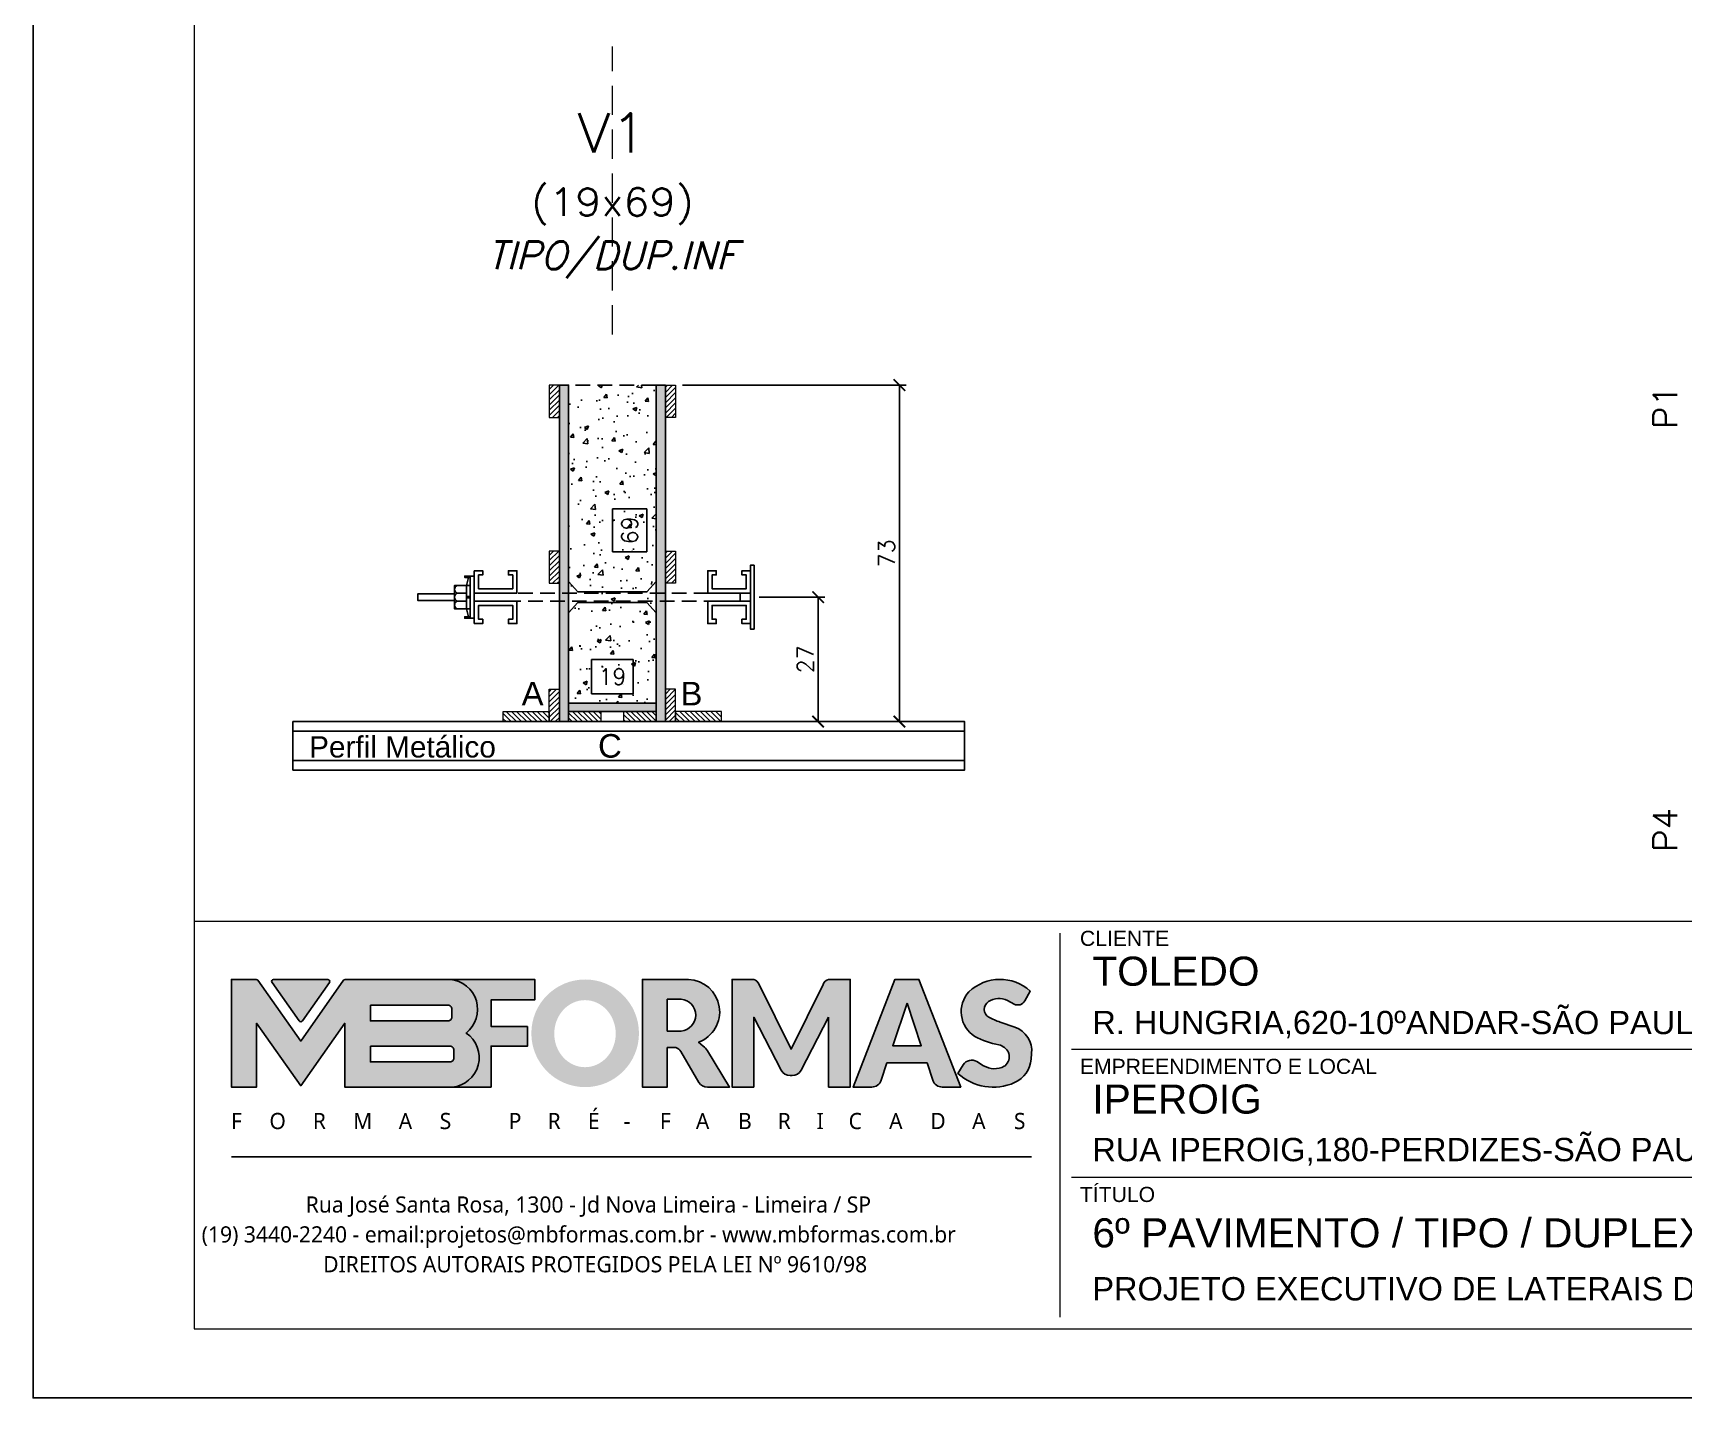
# Model space of a CAD drawing. Extents: x -23436 to 4767, y -4638 to 9755.
# Drawn here: x -20676 to -19960, y 6382 to 6975 of the extents above; entities that cross this region are included whole.
import ezdxf
from ezdxf.enums import TextEntityAlignment as Align

# ---------------------------------------------------------------- set-up
doc = ezdxf.new("R2010")
doc.units = 0
doc.header["$PDMODE"] = 2
doc.header["$PDSIZE"] = 10
doc.linetypes.add('CABLIN', pattern=[0.35, 0.25, -0.1])
doc.linetypes.add('HIDDEN', pattern=[9.525, 6.35, -3.175])
doc.layers.get('0').update_dxf_attribs({"lineweight": 13})
doc.layers.get('Defpoints').update_dxf_attribs({"lineweight": 13})
for name, color, linetype in [('Barra de Ancoragem', 20, 'Continuous'), ('Concreto', 250, 'HIDDEN'), ('Cota', 4, 'Continuous'), ('Cota Seção (2x)', 4, 'Continuous'), ('Hachura', 252, 'CABLIN'), ('MB Logo', 255, 'Continuous'), ('Painéis', 200, 'Continuous'), ('Perfil Metálico', 224, 'Continuous'), ('Texto de Titulo', 7, 'Continuous'), ('Texto Qtd Sarr', 242, 'Continuous'), ('Tubo de PVC', 51, 'Continuous')]:
    doc.layers.add(name, color=color, linetype=linetype)
for name, color, linetype, lineweight in [('FOLHA MB', 7, 'Continuous', 13), ('Madeira', 100, 'Continuous', 13), ('Texto Seção', 7, 'Continuous', 15)]:
    doc.layers.add(name, color=color, linetype=linetype, lineweight=lineweight)
doc.layers.add('Laje_Perimetro', color=7, linetype='Continuous', plot=False)
doc.styles.add('ARIAL', font='arial.ttf', dxfattribs={"oblique": 15, "height": 25})
doc.styles.add('MB_C01', font='arial.ttf', dxfattribs={"height": 1.3})
doc.styles.add('MB_C02', font='arial.ttf', dxfattribs={"height": 2})
doc.styles.add('MB_C03', font='arial.ttf', dxfattribs={"height": 2.5})
doc.styles.add('MtXpl_Lucida_Sans_Un', font='l_10646.ttf')
doc.styles.add('REGUA-120', font='ROMANS.shx', dxfattribs={"height": 15})
doc.styles.add('ROMANS', font='romans.shx')
doc.dimstyles.new('Cota Seção (2x)', dxfattribs={"dimtxt": 7, "dimasz": 5, "dimexe": 3, "dimexo": 3, "dimgap": 2, "dimtad": 3, "dimdec": 1, "dimlfac": 0.5, "dimzin": 12, "dimdsep": 46, "dimtxsty": 'ROMANS', "dimblk": 'ARCHTICK', "dimcen": 0, "dimclrd": 4, "dimclre": 4, "dimclrt": 1, "dimadec": 1, "dimazin": 3, "dimtfac": 1, "dimtdec": 1, "dimtmove": 0, "dimatfit": 3, "dimldrblk": 'OBLIQUE', "dimfxl": 1, "dimtolj": 1, "dimtzin": 12, "dimarcsym": 0})
doc.dimstyles.new('Cota Seção interna', dxfattribs={"dimtxt": 7, "dimasz": 6, "dimexe": 0.18, "dimexo": 2, "dimgap": -4, "dimtad": 3, "dimdec": 1, "dimlfac": 0.5, "dimzin": 12, "dimdsep": 46, "dimtxsty": 'ROMANS', "dimblk": 'ARCHTICK', "dimcen": 0.09, "dimse1": 1, "dimse2": 1, "dimsd1": 1, "dimsd2": 1, "dimclrd": 180, "dimclre": 5, "dimclrt": 1, "dimadec": 0, "dimazin": 3, "dimtfac": 1, "dimtdec": 1, "dimtofl": 0, "dimtmove": 0, "dimatfit": 3, "dimldrblk": 'ARCHTICK', "dimfxl": 1, "dimtolj": 1, "dimtzin": 0, "dimarcsym": 0})
pattern_1 = [(225, (-28705.2206, -16284.8405), (1.12253202, -1.12253202), [])]
pattern_2 = [(225, (-28705.2206, -16272.8405), (1.12253202, -1.12253202), [])]
pattern_3 = [(225, (-28705.2206, -16344.8405), (1.12253202, -1.12253202), [])]

# ---------------------------------------------------------------- blocks, each defined once
blk = doc.blocks.new('MB-NOVO')
at = {"layer": 'MB Logo', "linetype": 'Continuous'}
h = blk.add_hatch(color=256, dxfattribs=at)
h.dxf.hatch_style = 1
h.set_gradient(color1=(242, 132, 69), color2=(247, 180, 141), rotation=90, tint=1)
h.paths.add_polyline_path([(-18529.58, 10980.84), (-18475.71, 10980.84, 0.706757), (-18468.67, 11008.01, 0.681802), (-18476.71, 11034.89), (-18529.36, 11034.89, 0.243712), (-18530.18, 11034.46), (-18551.72, 11003.93), (-18573.27, 11034.46, 0.243712), (-18574.09, 11034.89), (-18586.52, 11034.89), (-18586.52, 10980.84), (-18573.87, 10980.84), (-18573.87, 11012.87), (-18551.72, 10981.49), (-18529.58, 11012.87)])
h.paths.add_polyline_path([(-18516.75, 11014.08), (-18516.75, 11021.99), (-18477.79, 11021.99, -0.414214), (-18475.79, 11019.99), (-18475.79, 11016.08, -0.414214), (-18477.79, 11014.08)], flags=16)
h.paths.add_polyline_path([(-18516.75, 11001.39), (-18476.79, 11001.39, -0.414214), (-18474.79, 10999.39), (-18474.79, 10995.48, -0.414214), (-18476.79, 10993.48), (-18516.75, 10993.48)], flags=16)
at = {"layer": 'MB Logo', "true_color": 0x262626}
h = blk.add_hatch(color=250, dxfattribs=at)
h.dxf.hatch_style = 1
h.paths.add_polyline_path([(-18537.31, 11033.31, 0.60809), (-18538.12, 11034.89), (-18565.32, 11034.89, 0.60809), (-18566.14, 11033.31), (-18552.54, 11014.04, 0.518202), (-18550.91, 11014.04)])
h = blk.add_hatch(color=250, dxfattribs=at)
h.dxf.hatch_style = 1
h.paths.add_polyline_path([(-18456.17, 11011.29), (-18456.17, 11024.65), (-18434.21, 11024.65), (-18434.21, 11034.89), (-18476.71, 11034.89, -0.681802), (-18468.67, 11008.01, -0.706757), (-18475.71, 10980.84), (-18456.17, 10980.84), (-18456.17, 11001.45), (-18437.83, 11001.45), (-18437.83, 11011.29)])
h = blk.add_hatch(color=250, dxfattribs=at)
h.dxf.hatch_style = 1
h.paths.add_polyline_path([(-18435.91, 11007.86, 1), (-18381.87, 11007.86, 1)])
edge = h.paths.add_edge_path(flags=16)
edge.add_ellipse((-18408.97, 11007.68), major_axis=(0, 16.84), ratio=0.916255, start_angle=0, end_angle=360)
h = blk.add_hatch(color=250, dxfattribs=at)
h.dxf.hatch_style = 1
h.paths.add_polyline_path([(-18356.97, 11034.89), (-18380.17, 11034.89), (-18380.17, 10980.84), (-18367.64, 10980.84), (-18367.64, 11000.71), (-18363.41, 11000.71, -0.195765), (-18360.9, 10998.88), (-18351.79, 10983.24, 0.261385), (-18347.52, 10980.84), (-18336.38, 10980.84), (-18347.47, 10999, 0.082429), (-18349.61, 11001.48), (-18351.9, 11003.39, 0.81838)])
h.paths.add_polyline_path([(-18360.76, 11009), (-18367.64, 11009), (-18367.64, 11024.98), (-18360.76, 11024.98, -0.92578)], flags=16)
h = blk.add_hatch(color=250, dxfattribs=at)
h.dxf.hatch_style = 1
h.paths.add_polyline_path([(-18286.65, 11015.9), (-18286.65, 10980.84), (-18275.77, 10980.84), (-18275.77, 11034.89), (-18286.65, 11034.89, 0.216647), (-18289.44, 11032.44), (-18305.46, 10999.84), (-18321.61, 11032.7, 0.199908), (-18324.27, 11034.89), (-18335.15, 11034.89), (-18335.15, 10980.84), (-18324.27, 10980.84), (-18324.27, 11015.9), (-18310.42, 10989.3, 0.279644), (-18305.98, 10986.61, 0.340986), (-18300.5, 10989.3)])
h = blk.add_hatch(color=250, dxfattribs=at)
h.dxf.hatch_style = 1
h.paths.add_polyline_path([(-18274.36, 10980.84), (-18264.98, 10980.84, 0.322517), (-18260.24, 10984.26), (-18257.32, 10993), (-18237.21, 10993), (-18234.29, 10984.26, 0.322517), (-18229.55, 10980.84), (-18220.26, 10980.84), (-18241.25, 11034.89), (-18253.37, 11034.89)])
h.paths.add_polyline_path([(-18254.42, 11001.64), (-18247.26, 11023.04), (-18240.11, 11001.64)], flags=16)
h = blk.add_hatch(color=250, dxfattribs=at)
h.dxf.hatch_style = 1
h.paths.add_polyline_path([(-18206.02, 11024.02, -0.247671), (-18196.88, 11024.32), (-18193.53, 11022.53, 0.40799), (-18188.16, 11024.11), (-18185.37, 11029.08, 0.392837), (-18216.16, 11028.69, 0.467779), (-18213.26, 11006.32, 0.077523), (-18201.17, 11002.12, -0.214206), (-18196.11, 10997.94, -0.284295), (-18198.17, 10991.44, -0.26924), (-18208.78, 10991.57), (-18212.21, 10993.65, 0.407727), (-18219.02, 10992.06), (-18221.79, 10987.71, 0.296878), (-18193.23, 10983.12, 0.272251), (-18184.86, 10995.28), (-18184.65, 10997.88, 0.348906), (-18193.71, 11011.21), (-18200.42, 11013.47, -0.045018), (-18205.76, 11015.68, -0.618284)])
at = {"layer": 'MB Logo', "linetype": 'Continuous'}
blk.add_line((-18586.52, 10945.86), (-18184.78, 10945.86), dxfattribs=at)
at = {"layer": 'MB Logo', "color": 23, "linetype": 'Continuous', "true_color": 0xf28445}
for points in [[(-18573.27, 11034.46, 0.243712), (-18574.09, 11034.89), (-18586.52, 11034.89), (-18586.52, 10980.84), (-18573.87, 10980.84), (-18573.87, 11012.87), (-18551.72, 10981.49), (-18529.58, 11012.87), (-18529.58, 10980.84), (-18475.71, 10980.84, 0.706757), (-18468.67, 11008.01, 0.681802), (-18476.71, 11034.89), (-18529.36, 11034.89, 0.243712), (-18530.18, 11034.46), (-18551.72, 11003.93)], [(-18516.75, 11021.99), (-18477.79, 11021.99, -0.414214), (-18475.79, 11019.99), (-18475.79, 11016.08, -0.414214), (-18477.79, 11014.08), (-18516.75, 11014.08)], [(-18516.75, 11001.39), (-18476.79, 11001.39, -0.414214), (-18474.79, 10999.39), (-18474.79, 10995.48, -0.414214), (-18476.79, 10993.48), (-18516.75, 10993.48)]]:
    blk.add_lwpolyline(points, format="xyb", close=True, dxfattribs=at)
at = {"layer": 'MB Logo', "color": 250, "true_color": 0x262626}
for points in [[(-18537.31, 11033.31, 0.60809), (-18538.12, 11034.89), (-18565.32, 11034.89, 0.60809), (-18566.14, 11033.31), (-18552.54, 11014.04, 0.518202), (-18550.91, 11014.04)], [(-18437.83, 11011.29), (-18456.17, 11011.29), (-18456.17, 11024.65), (-18434.21, 11024.65), (-18434.21, 11034.89), (-18476.71, 11034.89, -0.681802), (-18468.67, 11008.01, -0.706757), (-18475.71, 10980.84), (-18456.17, 10980.84), (-18456.17, 11001.45), (-18437.83, 11001.45)], [(-18347.52, 10980.84), (-18336.38, 10980.84), (-18347.47, 10999, 0.082429), (-18349.61, 11001.48), (-18351.9, 11003.39, 0.81838), (-18356.97, 11034.89), (-18380.17, 11034.89), (-18380.17, 10980.84), (-18367.64, 10980.84), (-18367.64, 11000.71), (-18363.41, 11000.71, -0.209789), (-18360.79, 10998.69), (-18351.79, 10983.24, 0.261385)], [(-18286.65, 11015.9), (-18286.65, 10980.84), (-18275.77, 10980.84), (-18275.77, 11034.89), (-18286.65, 11034.89, 0.216647), (-18289.44, 11032.44), (-18305.46, 10999.84), (-18321.48, 11032.44, 0.216647), (-18324.27, 11034.89), (-18335.15, 11034.89), (-18335.15, 10980.84), (-18324.27, 10980.84), (-18324.27, 11015.9), (-18310.42, 10989.3, 0.279644), (-18305.98, 10986.61), (-18304.93, 10986.61, 0.279644), (-18300.5, 10989.3)], [(-18264.98, 10980.84, 0.322517), (-18260.24, 10984.26), (-18257.32, 10993), (-18237.21, 10993), (-18234.29, 10984.26, 0.322517), (-18229.55, 10980.84), (-18220.26, 10980.84), (-18241.25, 11034.89), (-18253.37, 11034.89), (-18274.36, 10980.84)], [(-18206.24, 11015.94, -0.549626), (-18206.37, 11023.82, -0.258723), (-18196.88, 11024.32), (-18193.53, 11022.53, 0.40799), (-18188.16, 11024.11), (-18185.37, 11029.08, 0.392837), (-18216.16, 11028.69, 0.467779), (-18213.26, 11006.32, 0.077523), (-18201.17, 11002.12, -0.203897), (-18196.26, 10998.22), (-18196.08, 10997.79, -0.267611), (-18197.99, 10991.6), (-18198.45, 10991.29, -0.261145), (-18208.78, 10991.57), (-18212.21, 10993.65, 0.407727), (-18219.02, 10992.06), (-18221.79, 10987.71, 0.296878), (-18193.23, 10983.12, 0.265963), (-18184.89, 10994.94), (-18184.67, 10997.65, 0.340466), (-18193.12, 11011.01), (-18200.42, 11013.47, -0.049298)], [(-18367.64, 11009), (-18360.76, 11009, 0.92578), (-18360.76, 11024.98), (-18367.64, 11024.98)]]:
    blk.add_lwpolyline(points, format="xyb", close=True, dxfattribs=at)
blk.add_lwpolyline([(-18247.26, 11023.04), (-18254.42, 11001.64), (-18240.11, 11001.64)], close=True, dxfattribs=at)
at = {"layer": 'MB Logo', "color": 250, "true_color": 0x262626, "style": 'MtXpl_Lucida_Sans_Un'}
for s, height, p in [('É', 8.12, (-18407.52, 10959.76)), ('F', 8.12, (-18586.78, 10959.76)), ('O', 8.12, (-18567.45, 10959.76)), ('R', 8.12, (-18545.63, 10959.76)), ('M', 8.12, (-18525.4, 10959.76)), ('A', 8.12, (-18502.51, 10959.76)), ('S', 8.12, (-18481.92, 10959.76)), ('P', 8.12, (-18447.27, 10959.76)), ('R', 8.12, (-18427.76, 10959.76)), ('-', 8.12, (-18389.56, 10959.76)), ('F', 8.12, (-18371.38, 10959.76)), ('A', 8.12, (-18353.29, 10959.76)), ('B', 8.12, (-18332.1, 10959.76)), ('R', 8.12, (-18312.21, 10959.76)), ('I', 8.12, (-18292.68, 10959.76)), ('C', 8.12, (-18276.61, 10959.76)), ('A', 8.12, (-18256.26, 10959.76)), ('D', 8.12, (-18235.54, 10959.76)), ('A', 8.12, (-18214.57, 10959.76)), ('S', 8.12, (-18193.6, 10959.76)), ('DIREITOS AUTORAIS PROTEGIDOS PELA LEI Nº 9610/98', 8.1225, (-18540.43, 10887.84))]:
    blk.add_text(s, height=height, dxfattribs=at).set_placement(p)
at = {"layer": 'MB Logo', "style": 'MtXpl_Lucida_Sans_Un'}
for s, p in [('Rua José Santa Rosa, 1300 - Jd Nova Limeira - Limeira / SP', (-18549.2, 10917.84)), ('(19) 3440-2240 - email:projetos@mbformas.com.br - www.mbformas.com.br', (-18601.47, 10902.84))]:
    blk.add_text(s, height=8.1225, dxfattribs=at).set_placement(p)
blk = doc.blocks.new('A$C169d8357')
at = {"layer": 'FOLHA MB', "color": 1}
for p, q in [((1109.82, 356.72), (70, 356.72)), ((445.65, 351.67), (445.65, 184.99)), ((781.5, 301.16), (450.7, 301.16)), ((938.09, 245.6), (450.7, 245.6))]:
    blk.add_line(p, q, dxfattribs=at)
for points in [[(0, 1199.94), (0, 149.94), (1485.02, 149.94), (1485.02, 1199.94)], [(70, 1169.94), (70, 179.94), (1455.02, 179.94), (1455.02, 1169.94)]]:
    blk.add_lwpolyline(points, close=True, dxfattribs=at)
at = {"layer": 'MB Logo', "xscale": 0.8642040370897565, "yscale": 0.8642040370897565, "zscale": 0.8642040370897565}
blk.add_blockref('MB-NOVO', (16148.65, -9204.85), dxfattribs=at)
at = {"layer": 'FOLHA MB', "color": 6}
for s, height, style, p in [('CLIENTE', 6.566, 'MB_C01', (454.33, 346.12)), ('R. HUNGRIA,620-10ºANDAR-SÃO PAULO-SP', 10.102, 'MB_C02', (459.73, 307.83)), ('EMPREENDIMENTO E LOCAL', 6.5663, 'MB_C01', (454.33, 290.56)), ('RUA IPEROIG,180-PERDIZES-SÃO PAULO-SP', 10.102, 'MB_C02', (459.73, 252.69)), ('TÍTULO', 6.566, 'MB_C01', (454.33, 234.99)), ('PROJETO EXECUTIVO DE LATERAIS DE VIGAS', 10.102, 'MB_C02', (459.73, 192.28))]:
    blk.add_text(s, height=height, dxfattribs=dict(at, style=style)).set_placement(p)
at = {"layer": 'FOLHA MB', "color": 5, "style": 'MB_C03'}
for s, height, p in [('TOLEDO', 12.628, (459.73, 328.83)), ('IPEROIG', 12.628, (459.73, 273.34)), ('6º PAVIMENTO / TIPO / DUPLEX INFERIOR', 12.6276, (459.73, 215.3))]:
    blk.add_text(s, height=height, dxfattribs=at).set_placement(p)
blk = doc.blocks.new('DSADSAD')
at = {"layer": 'Barra de Ancoragem'}
for p, q in [((-12990.96, 7698.42), (-13009.22, 7698.42)), ((-13005.1, 7696.87), (-13008.63, 7697.64)), ((-12995.08, 7696.87), (-12991.55, 7697.64))]:
    blk.add_line(p, q, dxfattribs=at)
at = {"layer": 'Barra de Ancoragem', "flags": 128}
for points in [[(-13009.22, 7700.2), (-12990.96, 7700.2), (-12990.96, 7698.42), (-13009.22, 7698.42)], [(-13008.63, 7698.42), (-13008.63, 7696.05), (-13009.22, 7696.05), (-13009.22, 7698.42)], [(-12995.08, 7698.42), (-12995.08, 7696.87), (-13005.1, 7696.87), (-13005.1, 7698.42)], [(-12990.96, 7698.42), (-12990.96, 7696.05), (-12991.55, 7696.05), (-12991.55, 7698.42)]]:
    blk.add_lwpolyline(points, close=True, dxfattribs=at)
for points in [[(-13005.1, 7696.87), (-13005.1, 7691.61), (-12995.08, 7691.61), (-12995.08, 7696.87)], [(-13000.38, 7696.87), (-13000.38, 7698.42), (-12999.79, 7698.42), (-12999.79, 7696.87), (-13000.38, 7696.87), (-12999.79, 7696.87)]]:
    blk.add_lwpolyline(points, dxfattribs=at)
for points in [[(-13001.86, 7696.87), (-13001.86, 7692.79, 0.666667), (-12998.32, 7692.79, 0.666667)], [(-12998.32, 7696.87), (-12998.32, 7692.79, 0.729796), (-12995.08, 7692.79, 0.729796)]]:
    blk.add_lwpolyline(points, format="xyb", dxfattribs=at)
at = {"layer": 'Barra de Ancoragem'}
blk.add_arc((-13003.48, 7693.31), 1.7, 197.75636, 342.24364, dxfattribs=at)
blk = doc.blocks.new('*D121')
at = {"layer": 'Cota Seção (2x)', "color": 180, "lineweight": -2, "transparency": 16777216}
for p, q in [((-20415.98, 6702.78), (-20433.98, 6702.78)), ((-20433.98, 6702.78), (-20433.98, 6687.78)), ((-20415.98, 6687.78), (-20415.98, 6702.78)), ((-20433.98, 6687.78), (-20415.98, 6687.78))]:
    blk.add_line(p, q, dxfattribs=at)
at = {"layer": 'Defpoints', "color": 0, "transparency": 16777216}
for p in [(-20443.98, 6683.78), (-20443.98, 6683.78), (-20405.98, 6683.78)]:
    blk.add_point(p, dxfattribs=at)
at = {"layer": 'Cota Seção (2x)', "color": 1, "transparency": 16777216, "insert": (-20424.98, 6695.28), "char_height": 7, "attachment_point": 5, "style": 'ROMANS'}
blk.add_mtext('\\A1;19', dxfattribs=at)
blk = doc.blocks.new('_ArchTick')
at = {"color": 0, "linetype": 'ByBlock', "const_width": 0.15}
blk.add_lwpolyline([(-0.5, -0.5), (0.5, 0.5)], dxfattribs=at)
blk = doc.blocks.new('*D122')
at = {"layer": 'Cota Seção (2x)', "color": 180, "lineweight": -2, "transparency": 16777216}
for p, q in [((-20409.98, 6768.11), (-20424.98, 6768.11)), ((-20424.98, 6768.11), (-20424.98, 6749.45)), ((-20409.98, 6749.45), (-20409.98, 6768.11)), ((-20424.98, 6749.45), (-20409.98, 6749.45))]:
    blk.add_line(p, q, dxfattribs=at)
at = {"layer": 'Defpoints', "color": 0, "transparency": 16777216}
for p in [(-20405.98, 6821.78), (-20405.98, 6821.78), (-20405.98, 6683.78)]:
    blk.add_point(p, dxfattribs=at)
at = {"layer": 'Cota Seção (2x)', "color": 1, "transparency": 16777216, "insert": (-20417.48, 6758.78), "char_height": 7, "attachment_point": 5, "rotation": 90, "style": 'ROMANS'}
blk.add_mtext('\\A1;69', dxfattribs=at)
blk = doc.blocks.new('*D123')
at = {"layer": 'Cota', "color": 4, "lineweight": -2, "transparency": 16777216}
for p, q in [((-20361.26, 6729.78), (-20332.71, 6729.78)), ((-20335.71, 6675.78), (-20335.71, 6729.78)), ((-20360.58, 6675.78), (-20332.71, 6675.78))]:
    blk.add_line(p, q, dxfattribs=at)
at = {"layer": 'Defpoints', "color": 0, "transparency": 16777216}
for p in [(-20364.26, 6729.78), (-20335.71, 6729.78), (-20363.58, 6675.78)]:
    blk.add_point(p, dxfattribs=at)
at = {"layer": 'Cota', "color": 4, "lineweight": -2, "transparency": 16777216, "xscale": 5, "yscale": 5, "zscale": 5}
for p, rotation in [((-20335.71, 6729.78), 90), ((-20335.71, 6675.78), 270)]:
    blk.add_blockref('_ArchTick', p, dxfattribs=dict(at, rotation=rotation))
at = {"layer": 'Cota', "color": 1, "transparency": 16777216, "insert": (-20341.21, 6702.78), "char_height": 7, "attachment_point": 5, "rotation": 90, "style": 'ROMANS'}
blk.add_mtext('\\A1;27', dxfattribs=at)
blk = doc.blocks.new('_OBLIQUE')
at = {"color": 0, "linetype": 'ByBlock', "lineweight": -2}
for p, q in [((0, 0), (-1, 0)), ((-0.5, -0.5), (0.5, 0.5))]:
    blk.add_line(p, q, dxfattribs=at)
blk = doc.blocks.new('*D124')
at = {"layer": 'Cota', "color": 4, "lineweight": -2, "transparency": 16777216}
for p, q in [((-20394.58, 6821.78), (-20297.43, 6821.78)), ((-20300.43, 6675.78), (-20300.43, 6821.78)), ((-20364.98, 6675.78), (-20297.43, 6675.78))]:
    blk.add_line(p, q, dxfattribs=at)
at = {"layer": 'Defpoints', "color": 0, "transparency": 16777216}
for p in [(-20397.58, 6821.78), (-20300.43, 6821.78), (-20367.98, 6675.78)]:
    blk.add_point(p, dxfattribs=at)
at = {"layer": 'Cota', "color": 4, "lineweight": -2, "transparency": 16777216, "xscale": 5, "yscale": 5, "zscale": 5}
for p, rotation in [((-20300.43, 6821.78), 90), ((-20300.43, 6675.78), 270)]:
    blk.add_blockref('_ArchTick', p, dxfattribs=dict(at, rotation=rotation))
at = {"layer": 'Cota', "color": 1, "transparency": 16777216, "insert": (-20305.93, 6748.78), "char_height": 7, "attachment_point": 5, "rotation": 90, "style": 'ROMANS'}
blk.add_mtext('\\A1;73', dxfattribs=at)
blk = doc.blocks.new('titulo1')
at = {"layer": 'Defpoints', "color": 252, "linetype": 'HIDDEN', "ltscale": 2}
blk.add_line((0, 0), (0, 125), dxfattribs=at)
at = {"layer": 'Defpoints', "style": 'ROMANS', "oblique": 15}
blk.add_attdef('FOLHA', text='', height=10, dxfattribs=at).set_placement((0, 15.58), align=Align.MIDDLE_CENTER)
at = {"layer": 'Texto Qtd Sarr', "color": 3, "style": 'ROMANS', "oblique": 15}
for tag, height, p in [('TITULO', 17, (0, 71.45)), ('SEÇÃO', 12, (0, 41.55))]:
    blk.add_attdef(tag, text='', height=height, dxfattribs=at).set_placement(p, align=Align.MIDDLE_CENTER)

msp = doc.modelspace()

# ---------------------------------------------------------------- hatches: boundary and pattern name
at = {"layer": 'Concreto'}
h = msp.add_hatch(dxfattribs=at)
h.set_pattern_fill('AR-CONC', color=256, scale=2.5)
h.set_pattern_definition([(50, (-2177.918, -404.748), (17.931505, -1.568803), [1.875, -20.625]), (355, (-2177.918, -404.748), (-3.468783, 18.804803), [1.5, -16.5]), (100.45144, (-2176.424, -404.879), (14.462721, 17.236), [1.593505, -17.528553]), (46.1842, (-2177.918, -399.748), (26.681033, -4.137982), [2.8125, -30.9375]), (96.63564, (-2175.695, -400.093), (23.36655, 24.352965), [2.39026, -26.292844]), (351.18416, (-2177.918, -399.748), (23.36655, 24.352965), [2.25, -24.75]), (21, (-2175.418, -400.998), (14.922676, -10.065472), [1.875, -20.625]), (326, (-2175.418, -400.998), (6.082883, 18.128751), [1.5, -16.5]), (71.45144, (-2174.175, -401.837), (21.00556, 8.063279), [1.593505, -17.528553]), (37.5, (-2177.918, -404.748), (0.3039964, 8.3223463), [0, -16.3, 0, -16.75, 0, -16.5625]), (7.5, (-2177.918, -404.748), (6.5767384, 9.8602928), [0, -9.55, 0, -15.925, 0, -6.3125]), (327.5, (-2183.493, -404.748), (13.345561, -0.5638718), [0, -6.25, 0, -19.5, 0, -25.875]), (317.5, (-2185.993, -404.748), (14.579654, 2.5026246), [0, -8.125, 0, -12.95, 0, -18.375])])
h.paths.add_polyline_path([(-20405.98, 6821.78), (-20443.98, 6821.78), (-20443.98, 6779.78), (-20443.98, 6755.78), (-20443.98, 6683.78), (-20405.98, 6683.78)])
at = {"layer": 'Hachura'}
h = msp.add_hatch(dxfattribs=at)
h.set_pattern_fill('ANSI31', color=256, scale=0.5, angle=180, style=0)
h.set_pattern_definition(pattern_2)
h.paths.add_polyline_path([(-20447.98, 6821.78), (-20452.38, 6821.78), (-20452.38, 6807.78), (-20447.98, 6807.78)])
h = msp.add_hatch(color=256, dxfattribs=at)
h.dxf.hatch_style = 1
h.paths.add_polyline_path([(-20443.98, 6821.78), (-20447.98, 6821.78), (-20447.98, 6675.78), (-20443.98, 6675.78)])
h = msp.add_hatch(color=256, dxfattribs=at)
h.dxf.hatch_style = 1
h.paths.add_polyline_path([(-20401.98, 6821.78), (-20405.98, 6821.78), (-20405.98, 6675.78), (-20401.98, 6675.78)])
h = msp.add_hatch(dxfattribs=at)
h.set_pattern_fill('ANSI31', color=256, scale=0.5, angle=180, style=0)
h.set_pattern_definition(pattern_2)
h.paths.add_polyline_path([(-20401.98, 6821.78), (-20397.58, 6821.78), (-20397.58, 6807.78), (-20401.98, 6807.78)])
h = msp.add_hatch(dxfattribs=at)
h.set_pattern_fill('ANSI31', color=256, scale=0.5, angle=180, style=0)
h.set_pattern_definition(pattern_3)
h.paths.add_polyline_path([(-20447.98, 6749.78), (-20452.38, 6749.78), (-20452.38, 6735.78), (-20447.98, 6735.78)])
h = msp.add_hatch(dxfattribs=at)
h.set_pattern_fill('ANSI31', color=256, scale=0.5, angle=180, style=0)
h.set_pattern_definition(pattern_3)
h.paths.add_polyline_path([(-20401.98, 6749.78), (-20397.58, 6749.78), (-20397.58, 6735.78), (-20401.98, 6735.78)])
h = msp.add_hatch(dxfattribs=at)
h.set_pattern_fill('ANSI31', color=256, scale=0.5, angle=180, style=0)
h.set_pattern_definition(pattern_1)
h.paths.add_polyline_path([(-20447.98, 6675.78), (-20452.38, 6675.78), (-20452.38, 6689.78), (-20447.98, 6689.78)])
h = msp.add_hatch(dxfattribs=at)
h.set_pattern_fill('ANSI31', color=256, scale=0.5, angle=180, style=0)
h.set_pattern_definition(pattern_1)
h.paths.add_polyline_path([(-20401.98, 6675.78), (-20397.58, 6675.78), (-20397.58, 6689.78), (-20401.98, 6689.78)])
h = msp.add_hatch(dxfattribs=at)
h.set_pattern_fill('ANSI31', color=256, scale=0.5, angle=270, style=0)
h.set_pattern_definition([(315, (2531.0433, -1553.864), (1.12253202, 1.12253202), [])])
h.paths.add_polyline_path([(-20472.38, 6675.78), (-20472.38, 6680.18), (-20452.38, 6680.18), (-20452.38, 6675.78)])
h = msp.add_hatch(color=256, dxfattribs=at)
h.dxf.hatch_style = 1
h.paths.add_polyline_path([(-20443.98, 6680.18), (-20443.98, 6683.78), (-20405.98, 6683.78), (-20405.98, 6680.18)])
h = msp.add_hatch(dxfattribs=at)
h.set_pattern_fill('ANSI31', color=256, scale=0.5, angle=270, style=0)
h.set_pattern_definition([(315, (2512.6433, -1553.864), (1.12253202, 1.12253202), [])])
h.paths.add_polyline_path([(-20443.98, 6675.78), (-20443.98, 6680.18), (-20429.98, 6680.18), (-20429.98, 6675.78)])
h = msp.add_hatch(dxfattribs=at)
h.set_pattern_fill('ANSI31', color=256, scale=0.5, angle=270, style=0)
h.set_pattern_definition([(315, (2488.6433, -1553.864), (1.12253202, 1.12253202), [])])
h.paths.add_polyline_path([(-20419.98, 6675.78), (-20419.98, 6680.18), (-20405.98, 6680.18), (-20405.98, 6675.78)])
h = msp.add_hatch(dxfattribs=at)
h.set_pattern_fill('ANSI31', color=256, scale=0.5, angle=270, style=0)
h.set_pattern_definition([(315, (2503.0433, -1553.864), (1.12253202, 1.12253202), [])])
h.paths.add_polyline_path([(-20377.58, 6675.78), (-20377.58, 6680.18), (-20397.58, 6680.18), (-20397.58, 6675.78)])

# ---------------------------------------------------------------- linework, layer by layer
at = {"layer": 'Barra de Ancoragem', "flags": 128}
msp.add_lwpolyline([(-20363.46, 6715.91), (-20363.46, 6743.65), (-20365.06, 6743.65), (-20365.06, 6715.91)], close=True, dxfattribs=at)
at = {"layer": 'Barra de Ancoragem'}
for points in [[(-20484.9, 6741.26), (-20483.05, 6741.26), (-20481.2, 6741.26), (-20481.2, 6739.41), (-20483.05, 6739.41), (-20483.05, 6733.4), (-20468.22, 6733.4), (-20468.22, 6739.41), (-20470.07, 6739.41), (-20470.07, 6741.26), (-20468.22, 6741.26), (-20466.38, 6741.26), (-20466.38, 6731.56), (-20484.9, 6731.56)], [(-20365.06, 6741.26), (-20366.9, 6741.26), (-20368.75, 6741.26), (-20368.75, 6739.41), (-20366.9, 6739.41), (-20366.9, 6733.4), (-20381.73, 6733.4), (-20381.73, 6739.41), (-20379.88, 6739.41), (-20379.88, 6741.26), (-20381.73, 6741.26), (-20383.58, 6741.26), (-20383.58, 6731.56), (-20365.06, 6731.56)], [(-20493.49, 6731.25), (-20509.39, 6731.25), (-20509.39, 6728.31), (-20493.49, 6728.31)], [(-20509.39, 6728.31), (-20509.39, 6731.25), (-20493.49, 6731.25), (-20493.49, 6728.31)], [(-20484.9, 6718.3), (-20483.05, 6718.3), (-20481.2, 6718.3), (-20481.2, 6720.15), (-20483.05, 6720.15), (-20483.05, 6726.16), (-20468.22, 6726.16), (-20468.22, 6720.15), (-20470.07, 6720.15), (-20470.07, 6718.3), (-20468.22, 6718.3), (-20466.38, 6718.3), (-20466.38, 6728), (-20484.9, 6728)], [(-20365.06, 6718.3), (-20366.9, 6718.3), (-20368.75, 6718.3), (-20368.75, 6720.15), (-20366.9, 6720.15), (-20366.9, 6726.16), (-20381.73, 6726.16), (-20381.73, 6720.15), (-20379.88, 6720.15), (-20379.88, 6718.3), (-20381.73, 6718.3), (-20383.58, 6718.3), (-20383.58, 6728), (-20365.06, 6728)]]:
    msp.add_lwpolyline(points, close=True, dxfattribs=at)
at = {"layer": 'Barra de Ancoragem', "linetype": 'HIDDEN'}
msp.add_lwpolyline([(-20484.9, 6728), (-20484.9, 6731.56), (-20369.46, 6731.56), (-20369.46, 6728)], close=True, dxfattribs=at)
at = {"layer": 'Concreto'}
for p, q in [((-20405.98, 6683.78), (-20443.98, 6683.78)), ((-20443.98, 6675.78), (-20443.98, 6675.78)), ((-20405.98, 6675.78), (-20405.98, 6675.78))]:
    msp.add_line(p, q, dxfattribs=at)
msp.add_lwpolyline([(-20405.98, 6821.78), (-20443.98, 6821.78), (-20443.98, 6779.78), (-20443.98, 6779.78), (-20443.98, 6755.78), (-20443.98, 6755.78), (-20443.98, 6683.78), (-20405.98, 6683.78)], close=True, dxfattribs=at)
at = {"layer": 'Laje_Perimetro'}
msp.add_lwpolyline([(-19191.38, 7432.26), (-20676.4, 7432.26), (-20676.4, 6382.26), (-19191.38, 6382.26)], close=True, dxfattribs=at)
at = {"layer": 'Madeira'}
for points in [[(-20447.98, 6821.78), (-20452.38, 6821.78), (-20452.38, 6807.78), (-20447.98, 6807.78)], [(-20401.98, 6821.78), (-20397.58, 6821.78), (-20397.58, 6807.78), (-20401.98, 6807.78)], [(-20447.98, 6749.78), (-20452.38, 6749.78), (-20452.38, 6735.78), (-20447.98, 6735.78)], [(-20401.98, 6749.78), (-20397.58, 6749.78), (-20397.58, 6735.78), (-20401.98, 6735.78)], [(-20447.98, 6675.78), (-20452.38, 6675.78), (-20452.38, 6689.78), (-20447.98, 6689.78)], [(-20401.98, 6675.78), (-20397.58, 6675.78), (-20397.58, 6689.78), (-20401.98, 6689.78)], [(-20472.38, 6675.78), (-20472.38, 6680.18), (-20452.38, 6680.18), (-20452.38, 6675.78)], [(-20443.98, 6675.78), (-20443.98, 6680.18), (-20429.98, 6680.18), (-20429.98, 6675.78)], [(-20419.98, 6675.78), (-20419.98, 6680.18), (-20405.98, 6680.18), (-20405.98, 6675.78)], [(-20377.58, 6675.78), (-20377.58, 6680.18), (-20397.58, 6680.18), (-20397.58, 6675.78)]]:
    msp.add_lwpolyline(points, close=True, dxfattribs=at)
at = {"layer": 'Painéis'}
for points in [[(-20443.98, 6675.78), (-20447.98, 6675.78), (-20447.98, 6821.78), (-20443.98, 6821.78)], [(-20405.98, 6675.78), (-20401.98, 6675.78), (-20401.98, 6821.78), (-20405.98, 6821.78)], [(-20443.98, 6680.18), (-20443.98, 6683.78), (-20405.98, 6683.78), (-20405.98, 6680.18)]]:
    msp.add_lwpolyline(points, close=True, dxfattribs=at)
at = {"layer": 'Perfil Metálico'}
msp.add_lwpolyline([(-20563.58, 6654.71), (-20272.16, 6654.71), (-20272.16, 6675.78), (-20563.58, 6675.78)], close=True, dxfattribs=at)
for points in [[(-20272.16, 6671.62), (-20563.58, 6671.62)], [(-20563.58, 6658.87), (-20272.16, 6658.87)]]:
    msp.add_lwpolyline(points, dxfattribs=at)
at = {"layer": 'Tubo de PVC'}
msp.add_lwpolyline([(-20405.98, 6736.56), (-20405.98, 6736.56), (-20405.98, 6723), (-20409.98, 6727.5), (-20439.98, 6727.5), (-20443.98, 6723), (-20443.98, 6736.56), (-20439.98, 6732.06), (-20409.98, 6732.06)], close=True, dxfattribs=at)

# ---------------------------------------------------------------- block references
at = {"layer": 'Barra de Ancoragem', "xscale": -1, "rotation": 270}
msp.add_blockref('DSADSAD', (-28185.1, 19729.87), dxfattribs=at)
at = {"layer": 'MB Logo'}
msp.add_blockref('A$C169d8357', (-20676.4, 6232.32), dxfattribs=at)
at = {"layer": 'Texto Seção'}
ref = msp.add_blockref('titulo1', (-20424.98, 6843.78), dxfattribs=at)
ref.add_attrib('TITULO', 'V1', dxfattribs={"layer": 'Texto de Titulo', "color": 7, "height": 17, "style": 'ROMANS', "width": 1.1}).set_placement((-20424.98, 6931.28), align=Align.MIDDLE_CENTER)
ref.add_attrib('SEÇÃO', '(19x69)', dxfattribs={"layer": 'Texto de Titulo', "color": 7, "height": 12, "style": 'ROMANS', "width": 1.1}).set_placement((-20424.98, 6901.28), align=Align.MIDDLE_CENTER)
ref.add_attrib('REAPROVEITAMENTO', 'TIPO/DUP.INF', dxfattribs={"layer": 'Texto de Titulo', "color": 7, "height": 12, "style": 'ROMANS', "oblique": 15}).set_placement((-20424.98, 6878.15), align=Align.MIDDLE_CENTER)

# ---------------------------------------------------------------- texts
at = {"layer": 'Texto Seção', "style": 'REGUA-120', "width": 1.05}
for s, p in [('P1', (-19962.89, 6802.66)), ('P4', (-19962.89, 6619.15))]:
    msp.add_text(s, height=10.4, rotation=90, dxfattribs=at).set_placement(p)
at = {"layer": 'Texto Seção', "color": 0, "linetype": 'Continuous', "style": 'ARIAL'}
for s, p in [('A', (-20459.59, 6687.91)), ('B', (-20390.65, 6687.91)), ('C', (-20426.04, 6665.24))]:
    msp.add_text(s, height=10.22, dxfattribs=at).set_placement(p, align=Align.MIDDLE_CENTER)
at = {"layer": 'Texto Seção', "style": 'ARIAL'}
msp.add_text('Perfil Metálico', height=9.24, dxfattribs=at).set_placement((-20516.06, 6664.8), align=Align.MIDDLE_CENTER)

# ---------------------------------------------------------------- dimensions: what is measured, and where the dimension line sits
at = {"layer": 'Cota'}
for base, p1, p2, picture, middle in [((-20300.43, 6821.78), (-20367.98, 6675.78), (-20397.58, 6821.78), '*D124', (-20305.93, 6748.78)), ((-20335.71, 6729.78), (-20363.58, 6675.78), (-20364.26, 6729.78), '*D123', (-20341.21, 6702.78))]:
    dim = msp.add_linear_dim(base=base, p1=p1, p2=p2, angle=90, dimstyle='Cota Seção (2x)', dxfattribs=at)
    dim.commit()
    dim.dimension.update_dxf_attribs({"geometry": picture, "text_midpoint": middle})
at = {"layer": 'Cota Seção (2x)'}
dim = msp.add_linear_dim(base=(-20405.98, 6821.78), p1=(-20405.98, 6683.78), p2=(-20405.98, 6821.78), angle=90, dimstyle='Cota Seção interna', dxfattribs=at)
dim.commit()
dim.dimension.update_dxf_attribs({"geometry": '*D122', "text_midpoint": (-20405.98, 6758.78), "dimtype": 160})
dim = msp.add_linear_dim(base=(-20443.98, 6683.78), p1=(-20405.98, 6683.78), p2=(-20443.98, 6683.78), angle=180, dimstyle='Cota Seção interna', dxfattribs=at)
dim.commit()
dim.dimension.update_dxf_attribs({"geometry": '*D121', "text_midpoint": (-20424.98, 6695.28)})

doc.saveas('drawing.dxf')
